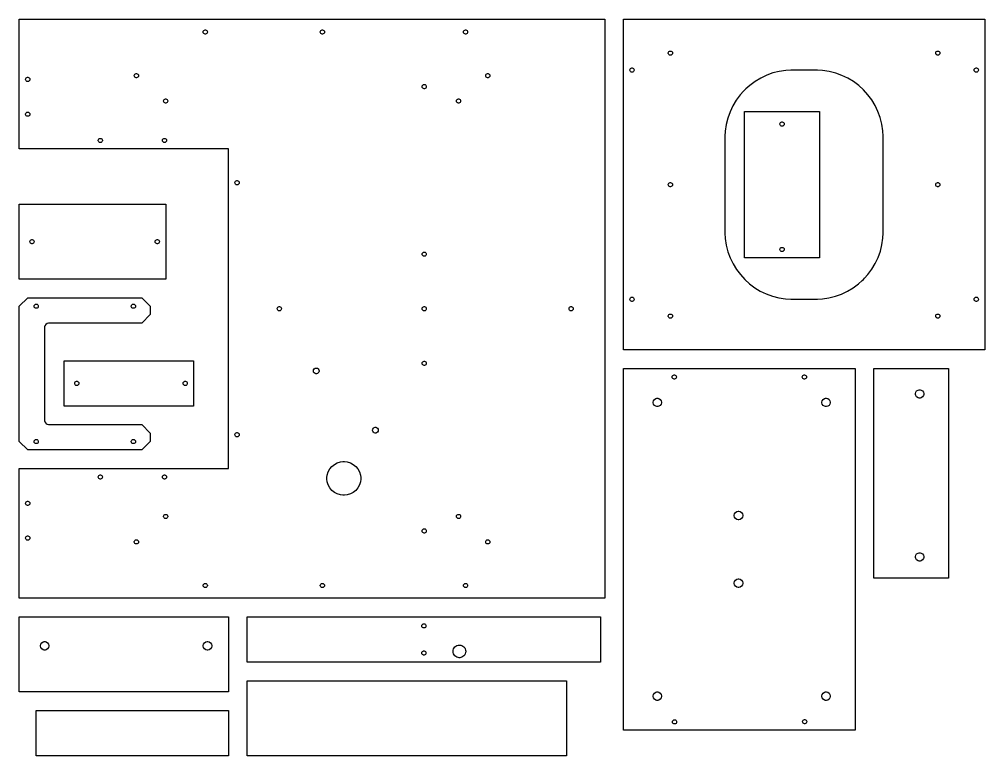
# Model space of a CAD drawing. Extents: x 0 to 28.6, y 0 to 80.4.
# Drawn here: x 0 to 28.56, y 40.99 to 62.76 of the extents above; entities that cross this region are included whole.
import ezdxf

# ---------------------------------------------------------------- set-up
doc = ezdxf.new("R2010")
doc.units = 0
doc.layers.get('0').update_dxf_attribs({"linetype": 'CONTINUOUS'})

msp = doc.modelspace()

# ---------------------------------------------------------------- linework, layer by layer
at = {"color": 0}
for points in [[(17.3244, 45.6463), (0, 45.6463), (0, 49.4769), (6.19293, 49.4769), (6.19293, 58.9257), (0, 58.9257), (0, 62.7564), (17.3244, 62.7564), (17.3244, 45.6463)], [(17.8744, 62.7564), (28.5582, 62.7564), (28.5582, 52.9828), (17.8744, 52.9828), (17.8744, 62.7564)], [(5.5, 62.4439), (5.50608, 62.4439), (5.52431, 62.439), (5.54417, 62.4257), (5.55757, 62.4058), (5.5625, 62.3876), (5.5625, 62.3814), (5.5625, 62.3754), (5.55757, 62.3571), (5.54417, 62.3374), (5.52431, 62.3239), (5.50608, 62.3189), (5.5, 62.3189), (5.49387, 62.3189), (5.47564, 62.3239), (5.45578, 62.3374), (5.44239, 62.3571), (5.4375, 62.3754), (5.4375, 62.3814), (5.4375, 62.3876), (5.44239, 62.4058), (5.45578, 62.4257), (5.47564, 62.439), (5.49387, 62.4439), (5.5, 62.4439)], [(8.96713, 62.4439), (8.97319, 62.4439), (8.99143, 62.439), (9.01129, 62.4257), (9.02468, 62.4058), (9.02963, 62.3876), (9.02963, 62.3814), (9.02963, 62.3754), (9.02468, 62.3571), (9.01129, 62.3374), (8.99143, 62.3239), (8.97319, 62.3189), (8.96713, 62.3189), (8.96099, 62.3189), (8.94276, 62.3239), (8.9229, 62.3374), (8.9095, 62.3571), (8.90463, 62.3754), (8.90463, 62.3814), (8.90463, 62.3876), (8.9095, 62.4058), (8.9229, 62.4257), (8.94276, 62.439), (8.96099, 62.4439), (8.96713, 62.4439)], [(13.2007, 62.4439), (13.2068, 62.4439), (13.225, 62.439), (13.2448, 62.4257), (13.2583, 62.4058), (13.2632, 62.3876), (13.2632, 62.3814), (13.2632, 62.3754), (13.2583, 62.3571), (13.2448, 62.3374), (13.225, 62.3239), (13.2068, 62.3189), (13.2007, 62.3189), (13.1946, 62.3189), (13.1763, 62.3239), (13.1565, 62.3374), (13.1431, 62.3571), (13.1382, 62.3754), (13.1382, 62.3814), (13.1382, 62.3876), (13.1431, 62.4058), (13.1565, 62.4257), (13.1763, 62.439), (13.1946, 62.4439), (13.2007, 62.4439)], [(19.261, 61.8189), (19.2671, 61.8189), (19.2853, 61.814), (19.3051, 61.8007), (19.3185, 61.7808), (19.3235, 61.7626), (19.3235, 61.7564), (19.3235, 61.7504), (19.3185, 61.7321), (19.3051, 61.7124), (19.2853, 61.6989), (19.2671, 61.6939), (19.261, 61.6939), (19.2549, 61.6939), (19.2367, 61.6989), (19.2168, 61.7124), (19.2033, 61.7321), (19.1985, 61.7504), (19.1985, 61.7564), (19.1985, 61.7626), (19.2033, 61.7808), (19.2168, 61.8007), (19.2367, 61.814), (19.2549, 61.8189), (19.261, 61.8189)], [(27.1717, 61.8189), (27.1778, 61.8189), (27.196, 61.814), (27.2158, 61.8007), (27.2293, 61.7808), (27.2342, 61.7626), (27.2342, 61.7564), (27.2342, 61.7504), (27.2293, 61.7321), (27.2158, 61.7124), (27.196, 61.6989), (27.1778, 61.6939), (27.1717, 61.6939), (27.1656, 61.6939), (27.1474, 61.6989), (27.1275, 61.7124), (27.114, 61.7321), (27.1092, 61.7504), (27.1092, 61.7564), (27.1092, 61.7626), (27.114, 61.7808), (27.1275, 61.8007), (27.1474, 61.814), (27.1656, 61.8189), (27.1717, 61.8189)], [(3.4649, 61.1536), (3.47097, 61.1536), (3.48921, 61.1487), (3.50906, 61.1353), (3.52246, 61.1154), (3.5274, 61.0972), (3.5274, 61.0911), (3.5274, 61.085), (3.52246, 61.0668), (3.50906, 61.0469), (3.48921, 61.0335), (3.47097, 61.0286), (3.4649, 61.0286), (3.45876, 61.0286), (3.44054, 61.0335), (3.42068, 61.0469), (3.40728, 61.0668), (3.4024, 61.085), (3.4024, 61.0911), (3.4024, 61.0972), (3.40728, 61.1154), (3.42068, 61.1353), (3.44054, 61.1487), (3.45876, 61.1536), (3.4649, 61.1536)], [(13.8596, 61.1536), (13.8657, 61.1536), (13.8839, 61.1487), (13.9038, 61.1353), (13.9172, 61.1154), (13.9221, 61.0972), (13.9221, 61.0911), (13.9221, 61.085), (13.9172, 61.0668), (13.9038, 61.0469), (13.8839, 61.0335), (13.8657, 61.0286), (13.8596, 61.0286), (13.8535, 61.0286), (13.8352, 61.0335), (13.8154, 61.0469), (13.802, 61.0668), (13.7971, 61.085), (13.7971, 61.0911), (13.7971, 61.0972), (13.802, 61.1154), (13.8154, 61.1353), (13.8352, 61.1487), (13.8535, 61.1536), (13.8596, 61.1536)], [(18.1244, 61.3189), (18.1306, 61.3189), (18.1487, 61.314), (18.1686, 61.3007), (18.1821, 61.2808), (18.1869, 61.2626), (18.1869, 61.2564), (18.1869, 61.2504), (18.1821, 61.2321), (18.1686, 61.2124), (18.1487, 61.1989), (18.1306, 61.1939), (18.1244, 61.1939), (18.1183, 61.1939), (18.1001, 61.1989), (18.0803, 61.2124), (18.0669, 61.2321), (18.0619, 61.2504), (18.0619, 61.2564), (18.0619, 61.2626), (18.0669, 61.2808), (18.0803, 61.3007), (18.1001, 61.314), (18.1183, 61.3189), (18.1244, 61.3189)], [(20.8744, 59.2564), (20.8744, 56.4828), (20.8744, 56.4317), (20.8849, 56.2783), (20.9151, 56.0797), (20.9644, 55.8881), (21.0317, 55.7043), (21.1158, 55.5296), (21.216, 55.3646), (21.3311, 55.2107), (21.4603, 55.0686), (21.6022, 54.9396), (21.7562, 54.8244), (21.9211, 54.7242), (22.096, 54.64), (22.2797, 54.5728), (22.4714, 54.5235), (22.67, 54.4932), (22.8233, 54.4828), (22.8744, 54.4828), (23.5582, 54.4828), (23.6075, 54.4828), (23.7558, 54.4926), (23.9501, 54.5215), (24.1399, 54.5693), (24.3235, 54.6351), (24.5, 54.7185), (24.6678, 54.8189), (24.8257, 54.9358), (24.9375, 55.0336), (24.9724, 55.0686), (25.0074, 55.1035), (25.1051, 55.2153), (25.2221, 55.3732), (25.3225, 55.5411), (25.4058, 55.7175), (25.4717, 55.9011), (25.5193, 56.0908), (25.5483, 56.2851), (25.5582, 56.4335), (25.5582, 56.4828), (25.5582, 59.2564), (25.5582, 59.3076), (25.5478, 59.461), (25.5175, 59.6596), (25.4682, 59.8513), (25.401, 60.035), (25.3167, 60.2099), (25.2165, 60.3747), (25.1014, 60.5286), (24.9724, 60.6707), (24.8304, 60.7997), (24.6764, 60.915), (24.5114, 61.0151), (24.3367, 61.0993), (24.1529, 61.1665), (23.9612, 61.2158), (23.7626, 61.2461), (23.6093, 61.2564), (23.5582, 61.2564), (22.8744, 61.2564), (22.8251, 61.2564), (22.6768, 61.2467), (22.4825, 61.2178), (22.2928, 61.17), (22.1092, 61.1042), (21.9326, 61.0208), (21.7649, 60.9204), (21.6069, 60.8036), (21.4953, 60.7056), (21.4603, 60.6707), (21.4254, 60.6357), (21.3274, 60.524), (21.2106, 60.3661), (21.1101, 60.1982), (21.0268, 60.0218), (20.961, 59.8381), (20.9132, 59.6485), (20.8843, 59.4542), (20.8744, 59.3058), (20.8744, 59.2564)], [(28.3082, 61.3189), (28.3143, 61.3189), (28.3325, 61.314), (28.3524, 61.3007), (28.3657, 61.2808), (28.3707, 61.2626), (28.3707, 61.2564), (28.3707, 61.2504), (28.3657, 61.2321), (28.3524, 61.2124), (28.3325, 61.1989), (28.3143, 61.1939), (28.3082, 61.1939), (28.3021, 61.1939), (28.2838, 61.1989), (28.2639, 61.2124), (28.2506, 61.2321), (28.2457, 61.2504), (28.2457, 61.2564), (28.2457, 61.2626), (28.2506, 61.2808), (28.2639, 61.3007), (28.2838, 61.314), (28.3021, 61.3189), (28.3082, 61.3189)], [(0.25, 61.0421), (0.256076, 61.0421), (0.274306, 61.0372), (0.294163, 61.0237), (0.307563, 61.0039), (0.3125, 60.9857), (0.3125, 60.9796), (0.3125, 60.9735), (0.307563, 60.9553), (0.294163, 60.9354), (0.274306, 60.9219), (0.256076, 60.9171), (0.25, 60.9171), (0.243869, 60.9171), (0.22564, 60.9219), (0.205783, 60.9354), (0.192383, 60.9553), (0.1875, 60.9735), (0.1875, 60.9796), (0.1875, 60.9857), (0.192383, 61.0039), (0.205783, 61.0237), (0.22564, 61.0372), (0.243869, 61.0421), (0.25, 61.0421)], [(11.9782, 60.8306), (11.9843, 60.8306), (12.0025, 60.8257), (12.0223, 60.8122), (12.0357, 60.7924), (12.0407, 60.7742), (12.0407, 60.7681), (12.0407, 60.7619), (12.0357, 60.7437), (12.0223, 60.7239), (12.0025, 60.7106), (11.9843, 60.7056), (11.9782, 60.7056), (11.9721, 60.7056), (11.9538, 60.7106), (11.934, 60.7239), (11.9206, 60.7437), (11.9157, 60.7619), (11.9157, 60.7681), (11.9157, 60.7742), (11.9206, 60.7924), (11.934, 60.8122), (11.9538, 60.8257), (11.9721, 60.8306), (11.9782, 60.8306)], [(4.33111, 60.4036), (4.33718, 60.4036), (4.35542, 60.3987), (4.37528, 60.3853), (4.38867, 60.3654), (4.39361, 60.3472), (4.39361, 60.3411), (4.39361, 60.335), (4.38867, 60.3168), (4.37528, 60.2969), (4.35542, 60.2835), (4.33718, 60.2786), (4.33111, 60.2786), (4.32497, 60.2786), (4.30675, 60.2835), (4.28689, 60.2969), (4.27349, 60.3168), (4.26861, 60.335), (4.26861, 60.3411), (4.26861, 60.3472), (4.27349, 60.3654), (4.28689, 60.3853), (4.30675, 60.3987), (4.32497, 60.4036), (4.33111, 60.4036)], [(12.9934, 60.4036), (12.9995, 60.4036), (13.0177, 60.3987), (13.0375, 60.3853), (13.0509, 60.3654), (13.0559, 60.3472), (13.0559, 60.3411), (13.0559, 60.335), (13.0509, 60.3168), (13.0375, 60.2969), (13.0177, 60.2835), (12.9995, 60.2786), (12.9934, 60.2786), (12.9872, 60.2786), (12.969, 60.2835), (12.9492, 60.2969), (12.9358, 60.3168), (12.9309, 60.335), (12.9309, 60.3411), (12.9309, 60.3472), (12.9358, 60.3654), (12.9492, 60.3853), (12.969, 60.3987), (12.9872, 60.4036), (12.9934, 60.4036)], [(0.25, 60.0151), (0.256076, 60.0151), (0.274306, 60.0103), (0.294163, 59.9968), (0.307563, 59.9769), (0.3125, 59.9587), (0.3125, 59.9526), (0.3125, 59.9465), (0.307563, 59.9283), (0.294163, 59.9085), (0.274306, 59.8951), (0.256076, 59.8901), (0.25, 59.8901), (0.243869, 59.8901), (0.22564, 59.8951), (0.205783, 59.9085), (0.192383, 59.9283), (0.1875, 59.9465), (0.1875, 59.9526), (0.1875, 59.9587), (0.192383, 59.9769), (0.205783, 59.9968), (0.22564, 60.0103), (0.243869, 60.0151), (0.25, 60.0151)], [(21.4558, 60.035), (23.6724, 60.035), (23.6724, 55.7043), (21.4558, 55.7043), (21.4558, 60.035)], [(22.564, 59.5975), (22.5579, 59.5975), (22.5397, 59.6025), (22.5199, 59.6158), (22.5064, 59.6357), (22.5015, 59.6539), (22.5015, 59.66), (22.5015, 59.6661), (22.5064, 59.6843), (22.5199, 59.7042), (22.5397, 59.7176), (22.5579, 59.7225), (22.564, 59.7225), (22.5701, 59.7225), (22.5883, 59.7176), (22.6082, 59.7042), (22.6215, 59.6843), (22.6265, 59.6661), (22.6265, 59.66), (22.6265, 59.6539), (22.6215, 59.6357), (22.6082, 59.6158), (22.5883, 59.6025), (22.5701, 59.5975), (22.564, 59.5975)], [(2.39762, 59.2382), (2.40369, 59.2382), (2.42193, 59.2333), (2.44179, 59.22), (2.45518, 59.2001), (2.46012, 59.1818), (2.46012, 59.1757), (2.46012, 59.1696), (2.45518, 59.1514), (2.44179, 59.1315), (2.42193, 59.1182), (2.40369, 59.1132), (2.39762, 59.1132), (2.3915, 59.1132), (2.37326, 59.1182), (2.3534, 59.1315), (2.34, 59.1514), (2.33512, 59.1696), (2.33512, 59.1757), (2.33512, 59.1818), (2.34, 59.2001), (2.3534, 59.22), (2.37326, 59.2333), (2.3915, 59.2382), (2.39762, 59.2382)], [(4.29531, 59.2382), (4.30138, 59.2382), (4.31961, 59.2333), (4.33946, 59.22), (4.35286, 59.2001), (4.35781, 59.1818), (4.35781, 59.1757), (4.35781, 59.1696), (4.35286, 59.1514), (4.33946, 59.1315), (4.31961, 59.1182), (4.30138, 59.1132), (4.29531, 59.1132), (4.28917, 59.1132), (4.27094, 59.1182), (4.25108, 59.1315), (4.23768, 59.1514), (4.23281, 59.1696), (4.23281, 59.1757), (4.23281, 59.1818), (4.23768, 59.2001), (4.25108, 59.22), (4.27094, 59.2333), (4.28917, 59.2382), (4.29531, 59.2382)], [(6.44293, 57.9882), (6.449, 57.9882), (6.46724, 57.9833), (6.48708, 57.97), (6.50049, 57.9501), (6.50543, 57.9318), (6.50543, 57.9257), (6.50543, 57.9196), (6.50049, 57.9014), (6.48708, 57.8815), (6.46724, 57.8682), (6.449, 57.8632), (6.44293, 57.8632), (6.43679, 57.8632), (6.41857, 57.8682), (6.39871, 57.8815), (6.38531, 57.9014), (6.38043, 57.9196), (6.38043, 57.9257), (6.38043, 57.9318), (6.38531, 57.9501), (6.39871, 57.97), (6.41857, 57.9833), (6.43679, 57.9882), (6.44293, 57.9882)], [(19.261, 57.9321), (19.2671, 57.9321), (19.2853, 57.9272), (19.3051, 57.9139), (19.3185, 57.894), (19.3235, 57.8757), (19.3235, 57.8696), (19.3235, 57.8636), (19.3185, 57.8453), (19.3051, 57.8254), (19.2853, 57.8121), (19.2671, 57.8071), (19.261, 57.8071), (19.2549, 57.8071), (19.2367, 57.8121), (19.2168, 57.8254), (19.2033, 57.8453), (19.1985, 57.8636), (19.1985, 57.8696), (19.1985, 57.8757), (19.2033, 57.894), (19.2168, 57.9139), (19.2367, 57.9272), (19.2549, 57.9321), (19.261, 57.9321)], [(27.1717, 57.9321), (27.1778, 57.9321), (27.196, 57.9272), (27.2158, 57.9139), (27.2293, 57.894), (27.2342, 57.8757), (27.2342, 57.8696), (27.2342, 57.8636), (27.2293, 57.8453), (27.2158, 57.8254), (27.196, 57.8121), (27.1778, 57.8071), (27.1717, 57.8071), (27.1656, 57.8071), (27.1474, 57.8121), (27.1275, 57.8254), (27.114, 57.8453), (27.1092, 57.8636), (27.1092, 57.8696), (27.1092, 57.8757), (27.114, 57.894), (27.1275, 57.9139), (27.1474, 57.9272), (27.1656, 57.9321), (27.1717, 57.9321)], [(0, 57.2935), (4.33074, 57.2935), (4.33074, 55.0769), (0, 55.0769), (0, 57.2935)], [(0.3125, 56.1851), (0.3125, 56.1913), (0.317383, 56.2096), (0.330783, 56.2294), (0.35064, 56.2428), (0.368869, 56.2476), (0.375, 56.2476), (0.381076, 56.2476), (0.399306, 56.2428), (0.419163, 56.2294), (0.432563, 56.2096), (0.4375, 56.1913), (0.4375, 56.1851), (0.4375, 56.179), (0.432563, 56.1608), (0.419163, 56.141), (0.399306, 56.1276), (0.381076, 56.1226), (0.375, 56.1226), (0.368869, 56.1226), (0.35064, 56.1276), (0.330783, 56.141), (0.317383, 56.1608), (0.3125, 56.179), (0.3125, 56.1851)], [(4.01824, 56.1851), (4.01824, 56.1913), (4.02311, 56.2096), (4.03651, 56.2294), (4.05637, 56.2428), (4.0746, 56.2476), (4.08074, 56.2476), (4.08681, 56.2476), (4.10504, 56.2428), (4.12489, 56.2294), (4.13829, 56.2096), (4.14324, 56.1913), (4.14324, 56.1851), (4.14324, 56.179), (4.13829, 56.1608), (4.12489, 56.141), (4.10504, 56.1276), (4.08681, 56.1226), (4.08074, 56.1226), (4.0746, 56.1226), (4.05637, 56.1276), (4.03651, 56.141), (4.02311, 56.1608), (4.01824, 56.179), (4.01824, 56.1851)], [(22.564, 55.8918), (22.5579, 55.8918), (22.5397, 55.8967), (22.5199, 55.9101), (22.5064, 55.93), (22.5015, 55.9482), (22.5015, 55.9543), (22.5015, 55.9604), (22.5064, 55.9786), (22.5199, 55.9985), (22.5397, 56.0119), (22.5579, 56.0168), (22.564, 56.0168), (22.5701, 56.0168), (22.5883, 56.0119), (22.6082, 55.9985), (22.6215, 55.9786), (22.6265, 55.9604), (22.6265, 55.9543), (22.6265, 55.9482), (22.6215, 55.93), (22.6082, 55.9101), (22.5883, 55.8967), (22.5701, 55.8918), (22.564, 55.8918)], [(11.9782, 55.8772), (11.9843, 55.8772), (12.0025, 55.8722), (12.0223, 55.8589), (12.0357, 55.839), (12.0407, 55.8208), (12.0407, 55.8147), (12.0407, 55.8086), (12.0357, 55.7904), (12.0223, 55.7706), (12.0025, 55.7571), (11.9843, 55.7522), (11.9782, 55.7522), (11.9721, 55.7522), (11.9538, 55.7571), (11.934, 55.7706), (11.9206, 55.7904), (11.9157, 55.8086), (11.9157, 55.8147), (11.9157, 55.8208), (11.9206, 55.839), (11.934, 55.8589), (11.9538, 55.8722), (11.9721, 55.8772), (11.9782, 55.8772)], [(0, 50.2769), (0, 54.2769), (0.25, 54.5269), (3.625, 54.5269), (3.875, 54.2769), (3.875, 54.0269), (3.625, 53.7769), (0.875, 53.7769), (0.862793, 53.7769), (0.826335, 53.7671), (0.786621, 53.7403), (0.759819, 53.7006), (0.75, 53.6642), (0.75, 53.6519), (0.75, 50.9019), (0.75, 50.89), (0.759494, 50.8542), (0.780761, 50.8194), (0.786621, 50.8135), (0.792481, 50.8076), (0.827149, 50.7865), (0.86301, 50.7769), (0.875, 50.7769), (3.625, 50.7769), (3.875, 50.5269), (3.875, 50.2769), (3.625, 50.0269), (0.25, 50.0269), (0, 50.2769)], [(0.5, 54.2144), (0.493869, 54.2144), (0.47564, 54.2193), (0.455783, 54.2328), (0.442383, 54.2526), (0.4375, 54.2708), (0.4375, 54.2769), (0.4375, 54.2831), (0.442383, 54.3012), (0.455783, 54.3211), (0.47564, 54.3346), (0.493869, 54.3394), (0.5, 54.3394), (0.506076, 54.3394), (0.524306, 54.3346), (0.544162, 54.3211), (0.557563, 54.3012), (0.5625, 54.2831), (0.5625, 54.2769), (0.5625, 54.2708), (0.557563, 54.2526), (0.544162, 54.2328), (0.524306, 54.2193), (0.506076, 54.2144), (0.5, 54.2144)], [(3.375, 54.2144), (3.36888, 54.2144), (3.35064, 54.2193), (3.33078, 54.2328), (3.31739, 54.2526), (3.3125, 54.2708), (3.3125, 54.2769), (3.3125, 54.2831), (3.31739, 54.3012), (3.33078, 54.3211), (3.35064, 54.3346), (3.36888, 54.3394), (3.375, 54.3394), (3.38108, 54.3394), (3.39931, 54.3346), (3.41917, 54.3211), (3.43257, 54.3012), (3.4375, 54.2831), (3.4375, 54.2769), (3.4375, 54.2708), (3.43257, 54.2526), (3.41917, 54.2328), (3.39931, 54.2193), (3.38108, 54.2144), (3.375, 54.2144)], [(7.69293, 54.2639), (7.699, 54.2639), (7.71724, 54.2589), (7.73708, 54.2456), (7.75049, 54.2257), (7.75543, 54.2075), (7.75543, 54.2014), (7.75543, 54.1953), (7.75049, 54.1771), (7.73708, 54.1572), (7.71724, 54.1438), (7.699, 54.1389), (7.69293, 54.1389), (7.68679, 54.1389), (7.66857, 54.1438), (7.64871, 54.1572), (7.63531, 54.1771), (7.63043, 54.1953), (7.63043, 54.2014), (7.63043, 54.2075), (7.63531, 54.2257), (7.64871, 54.2456), (7.66857, 54.2589), (7.68679, 54.2639), (7.69293, 54.2639)], [(11.9782, 54.2639), (11.9843, 54.2639), (12.0025, 54.2589), (12.0223, 54.2456), (12.0357, 54.2257), (12.0407, 54.2075), (12.0407, 54.2014), (12.0407, 54.1953), (12.0357, 54.1771), (12.0223, 54.1572), (12.0025, 54.1438), (11.9843, 54.1389), (11.9782, 54.1389), (11.9721, 54.1389), (11.9538, 54.1438), (11.934, 54.1572), (11.9206, 54.1771), (11.9157, 54.1953), (11.9157, 54.2014), (11.9157, 54.2075), (11.9206, 54.2257), (11.934, 54.2456), (11.9538, 54.2589), (11.9721, 54.2639), (11.9782, 54.2639)], [(16.3244, 54.2639), (16.3306, 54.2639), (16.3487, 54.2589), (16.3686, 54.2456), (16.3821, 54.2257), (16.3869, 54.2075), (16.3869, 54.2014), (16.3869, 54.1953), (16.3821, 54.1771), (16.3686, 54.1572), (16.3487, 54.1438), (16.3306, 54.1389), (16.3244, 54.1389), (16.3183, 54.1389), (16.3001, 54.1438), (16.2803, 54.1572), (16.2668, 54.1771), (16.2619, 54.1953), (16.2619, 54.2014), (16.2619, 54.2075), (16.2668, 54.2257), (16.2803, 54.2456), (16.3001, 54.2589), (16.3183, 54.2639), (16.3244, 54.2639)], [(18.1244, 54.5453), (18.1306, 54.5453), (18.1487, 54.5404), (18.1686, 54.5271), (18.1821, 54.5072), (18.1869, 54.4889), (18.1869, 54.4828), (18.1869, 54.4767), (18.1821, 54.4585), (18.1686, 54.4386), (18.1487, 54.4253), (18.1306, 54.4203), (18.1244, 54.4203), (18.1183, 54.4203), (18.1001, 54.4253), (18.0803, 54.4386), (18.0669, 54.4585), (18.0619, 54.4767), (18.0619, 54.4828), (18.0619, 54.4889), (18.0669, 54.5072), (18.0803, 54.5271), (18.1001, 54.5404), (18.1183, 54.5453), (18.1244, 54.5453)], [(28.3082, 54.5453), (28.3143, 54.5453), (28.3325, 54.5404), (28.3524, 54.5271), (28.3657, 54.5072), (28.3707, 54.4889), (28.3707, 54.4828), (28.3707, 54.4767), (28.3657, 54.4585), (28.3524, 54.4386), (28.3325, 54.4253), (28.3143, 54.4203), (28.3082, 54.4203), (28.3021, 54.4203), (28.2838, 54.4253), (28.2639, 54.4386), (28.2506, 54.4585), (28.2457, 54.4767), (28.2457, 54.4828), (28.2457, 54.4889), (28.2506, 54.5072), (28.2639, 54.5271), (28.2838, 54.5404), (28.3021, 54.5453), (28.3082, 54.5453)], [(19.261, 54.0453), (19.2671, 54.0453), (19.2853, 54.0404), (19.3051, 54.0271), (19.3185, 54.0072), (19.3235, 53.9889), (19.3235, 53.9828), (19.3235, 53.9767), (19.3185, 53.9585), (19.3051, 53.9386), (19.2853, 53.9253), (19.2671, 53.9203), (19.261, 53.9203), (19.2549, 53.9203), (19.2367, 53.9253), (19.2168, 53.9386), (19.2033, 53.9585), (19.1985, 53.9767), (19.1985, 53.9828), (19.1985, 53.9889), (19.2033, 54.0072), (19.2168, 54.0271), (19.2367, 54.0404), (19.2549, 54.0453), (19.261, 54.0453)], [(27.1717, 54.0453), (27.1778, 54.0453), (27.196, 54.0404), (27.2158, 54.0271), (27.2293, 54.0072), (27.2342, 53.9889), (27.2342, 53.9828), (27.2342, 53.9767), (27.2293, 53.9585), (27.2158, 53.9386), (27.196, 53.9253), (27.1778, 53.9203), (27.1717, 53.9203), (27.1656, 53.9203), (27.1474, 53.9253), (27.1275, 53.9386), (27.114, 53.9585), (27.1092, 53.9767), (27.1092, 53.9828), (27.1092, 53.9889), (27.114, 54.0072), (27.1275, 54.0271), (27.1474, 54.0404), (27.1656, 54.0453), (27.1717, 54.0453)], [(1.32628, 52.6635), (5.15701, 52.6635), (5.15701, 51.3269), (1.32628, 51.3269), (1.32628, 52.6635)], [(11.9782, 52.6504), (11.9843, 52.6504), (12.0025, 52.6456), (12.0223, 52.6322), (12.0357, 52.6124), (12.0407, 52.594), (12.0407, 52.5879), (12.0407, 52.5818), (12.0357, 52.5636), (12.0223, 52.5437), (12.0025, 52.5304), (11.9843, 52.5254), (11.9782, 52.5254), (11.9721, 52.5254), (11.9538, 52.5304), (11.934, 52.5437), (11.9206, 52.5636), (11.9157, 52.5818), (11.9157, 52.5879), (11.9157, 52.594), (11.9206, 52.6124), (11.934, 52.6322), (11.9538, 52.6456), (11.9721, 52.6504), (11.9782, 52.6504)], [(8.78369, 52.4475), (8.79194, 52.4475), (8.81668, 52.441), (8.84358, 52.4228), (8.86176, 52.3958), (8.86843, 52.3711), (8.86843, 52.3628), (8.86843, 52.3546), (8.86176, 52.3299), (8.84358, 52.3029), (8.81668, 52.2847), (8.79194, 52.2781), (8.78369, 52.2781), (8.77539, 52.2781), (8.75065, 52.2847), (8.72374, 52.3029), (8.70557, 52.3299), (8.69894, 52.3546), (8.69894, 52.3628), (8.69894, 52.3711), (8.70557, 52.3958), (8.72374, 52.4228), (8.75065, 52.441), (8.77539, 52.4475), (8.78369, 52.4475)], [(17.8744, 52.4328), (24.7257, 52.4328), (24.7257, 41.7492), (17.8744, 41.7492), (17.8744, 52.4328)], [(25.2757, 52.4328), (27.4922, 52.4328), (27.4922, 46.2399), (25.2757, 46.2399), (25.2757, 52.4328)], [(1.76378, 51.9953), (1.76378, 51.9892), (1.75885, 51.971), (1.74544, 51.9511), (1.72558, 51.9376), (1.70736, 51.9328), (1.70128, 51.9328), (1.69515, 51.9328), (1.67692, 51.9376), (1.65707, 51.9511), (1.64367, 51.971), (1.63878, 51.9892), (1.63878, 51.9953), (1.63878, 52.0014), (1.64367, 52.0196), (1.65707, 52.0394), (1.67692, 52.0528), (1.69515, 52.0578), (1.70128, 52.0578), (1.70736, 52.0578), (1.72558, 52.0528), (1.74544, 52.0394), (1.75885, 52.0196), (1.76378, 52.0014), (1.76378, 51.9953)], [(4.96951, 51.9953), (4.96951, 51.9892), (4.96457, 51.971), (4.95117, 51.9511), (4.93132, 51.9376), (4.91308, 51.9328), (4.90701, 51.9328), (4.90088, 51.9328), (4.88265, 51.9376), (4.86279, 51.9511), (4.84939, 51.971), (4.84451, 51.9892), (4.84451, 51.9953), (4.84451, 52.0014), (4.84939, 52.0196), (4.86279, 52.0394), (4.88265, 52.0528), (4.90088, 52.0578), (4.90701, 52.0578), (4.91308, 52.0578), (4.93132, 52.0528), (4.95117, 52.0394), (4.96457, 52.0196), (4.96951, 52.0014), (4.96951, 51.9953)], [(19.3119, 52.1828), (19.3119, 52.189), (19.3169, 52.2072), (19.3303, 52.2271), (19.3501, 52.2404), (19.3683, 52.2453), (19.3744, 52.2453), (19.3806, 52.2453), (19.3987, 52.2404), (19.4186, 52.2271), (19.4321, 52.2072), (19.4369, 52.189), (19.4369, 52.1828), (19.4369, 52.1768), (19.4321, 52.1585), (19.4186, 52.1386), (19.3987, 52.1253), (19.3806, 52.1203), (19.3744, 52.1203), (19.3683, 52.1203), (19.3501, 52.1253), (19.3303, 52.1386), (19.3169, 52.1585), (19.3119, 52.1768), (19.3119, 52.1828)], [(23.1632, 52.1828), (23.1632, 52.189), (23.1682, 52.2072), (23.1815, 52.2271), (23.2014, 52.2404), (23.2196, 52.2453), (23.2257, 52.2453), (23.2318, 52.2453), (23.25, 52.2404), (23.2699, 52.2271), (23.2833, 52.2072), (23.2882, 52.189), (23.2882, 52.1828), (23.2882, 52.1768), (23.2833, 52.1585), (23.2699, 52.1386), (23.25, 52.1253), (23.2318, 52.1203), (23.2257, 52.1203), (23.2196, 52.1203), (23.2014, 52.1253), (23.1815, 52.1386), (23.1682, 52.1585), (23.1632, 52.1768), (23.1632, 52.1828)], [(26.634, 51.8078), (26.6461, 51.8078), (26.6826, 51.7981), (26.7224, 51.7713), (26.7492, 51.7315), (26.759, 51.695), (26.759, 51.6828), (26.759, 51.6707), (26.7492, 51.6342), (26.7224, 51.5944), (26.6826, 51.5676), (26.6461, 51.5578), (26.634, 51.5578), (26.6218, 51.5578), (26.5853, 51.5676), (26.5456, 51.5944), (26.5187, 51.6342), (26.509, 51.6707), (26.509, 51.6828), (26.509, 51.695), (26.5187, 51.7315), (26.5456, 51.7713), (26.5853, 51.7981), (26.6218, 51.8078), (26.634, 51.8078)], [(18.7494, 51.4328), (18.7494, 51.445), (18.7593, 51.4815), (18.7861, 51.5213), (18.8258, 51.5481), (18.8624, 51.5578), (18.8744, 51.5578), (18.8867, 51.5578), (18.9231, 51.5481), (18.9629, 51.5213), (18.9896, 51.4815), (18.9994, 51.445), (18.9994, 51.4328), (18.9994, 51.4207), (18.9896, 51.3842), (18.9629, 51.3444), (18.9231, 51.3176), (18.8867, 51.3078), (18.8744, 51.3078), (18.8624, 51.3078), (18.8258, 51.3176), (18.7861, 51.3444), (18.7593, 51.3842), (18.7494, 51.4207), (18.7494, 51.4328)], [(23.741, 51.4328), (23.741, 51.445), (23.7507, 51.4815), (23.7775, 51.5213), (23.8172, 51.5481), (23.8537, 51.5578), (23.866, 51.5578), (23.8782, 51.5578), (23.9146, 51.5481), (23.9543, 51.5213), (23.9811, 51.4815), (23.991, 51.445), (23.991, 51.4328), (23.991, 51.4207), (23.9811, 51.3842), (23.9543, 51.3444), (23.9146, 51.3176), (23.8782, 51.3078), (23.866, 51.3078), (23.8537, 51.3078), (23.8172, 51.3176), (23.7775, 51.3444), (23.7507, 51.3842), (23.741, 51.4207), (23.741, 51.4328)], [(10.5337, 50.6975), (10.5419, 50.6975), (10.5667, 50.691), (10.5936, 50.6728), (10.6118, 50.6458), (10.6184, 50.6211), (10.6184, 50.6128), (10.6184, 50.6046), (10.6118, 50.5799), (10.5936, 50.5529), (10.5667, 50.5347), (10.5419, 50.5281), (10.5337, 50.5281), (10.5254, 50.5281), (10.5007, 50.5347), (10.4737, 50.5529), (10.4556, 50.5799), (10.4489, 50.6046), (10.4489, 50.6128), (10.4489, 50.6211), (10.4556, 50.6458), (10.4737, 50.6728), (10.5007, 50.691), (10.5254, 50.6975), (10.5337, 50.6975)], [(0.5, 50.2144), (0.493869, 50.2144), (0.47564, 50.2193), (0.455783, 50.2328), (0.442383, 50.2526), (0.4375, 50.2708), (0.4375, 50.2769), (0.4375, 50.2831), (0.442383, 50.3012), (0.455783, 50.3211), (0.47564, 50.3346), (0.493869, 50.3394), (0.5, 50.3394), (0.506076, 50.3394), (0.524306, 50.3346), (0.544162, 50.3211), (0.557563, 50.3012), (0.5625, 50.2831), (0.5625, 50.2769), (0.5625, 50.2708), (0.557563, 50.2526), (0.544162, 50.2328), (0.524306, 50.2193), (0.506076, 50.2144), (0.5, 50.2144)], [(3.375, 50.2144), (3.36888, 50.2144), (3.35064, 50.2193), (3.33078, 50.2328), (3.31739, 50.2526), (3.3125, 50.2708), (3.3125, 50.2769), (3.3125, 50.2831), (3.31739, 50.3012), (3.33078, 50.3211), (3.35064, 50.3346), (3.36888, 50.3394), (3.375, 50.3394), (3.38108, 50.3394), (3.39931, 50.3346), (3.41917, 50.3211), (3.43257, 50.3012), (3.4375, 50.2831), (3.4375, 50.2769), (3.4375, 50.2708), (3.43257, 50.2526), (3.41917, 50.2328), (3.39931, 50.2193), (3.38108, 50.2144), (3.375, 50.2144)], [(6.44293, 50.5394), (6.449, 50.5394), (6.46724, 50.5344), (6.48708, 50.5211), (6.50049, 50.5013), (6.50543, 50.4831), (6.50543, 50.4769), (6.50543, 50.4708), (6.50049, 50.4526), (6.48708, 50.4328), (6.46724, 50.4193), (6.449, 50.4144), (6.44293, 50.4144), (6.43679, 50.4144), (6.41857, 50.4193), (6.39871, 50.4328), (6.38531, 50.4526), (6.38043, 50.4708), (6.38043, 50.4769), (6.38043, 50.4831), (6.38531, 50.5013), (6.39871, 50.5211), (6.41857, 50.5344), (6.43679, 50.5394), (6.44293, 50.5394)], [(9.59928, 49.6865), (9.62446, 49.6865), (9.70003, 49.6764), (9.79389, 49.6472), (9.87879, 49.6013), (9.95281, 49.5401), (10.0139, 49.4661), (10.0599, 49.3812), (10.0891, 49.2874), (10.0993, 49.2118), (10.0993, 49.1865), (10.0993, 49.1614), (10.0891, 49.0858), (10.0599, 48.9919), (10.0139, 48.9069), (9.95281, 48.8331), (9.87879, 48.7719), (9.79389, 48.7258), (9.70003, 48.6967), (9.62446, 48.6865), (9.59928, 48.6865), (9.57406, 48.6865), (9.49849, 48.6967), (9.40463, 48.7258), (9.31972, 48.7719), (9.24571, 48.8331), (9.18463, 48.9069), (9.13857, 48.9919), (9.10943, 49.0858), (9.09928, 49.1614), (9.09928, 49.1865), (9.09928, 49.2118), (9.10943, 49.2874), (9.13857, 49.3812), (9.18463, 49.4661), (9.24571, 49.5401), (9.31972, 49.6013), (9.40463, 49.6472), (9.49849, 49.6764), (9.57406, 49.6865), (9.59928, 49.6865)], [(2.39762, 49.2894), (2.40369, 49.2894), (2.42193, 49.2844), (2.44179, 49.2711), (2.45518, 49.2513), (2.46012, 49.2331), (2.46012, 49.2269), (2.46012, 49.2208), (2.45518, 49.2026), (2.44179, 49.1828), (2.42193, 49.1693), (2.40369, 49.1644), (2.39762, 49.1644), (2.3915, 49.1644), (2.37326, 49.1693), (2.3534, 49.1828), (2.34, 49.2026), (2.33512, 49.2208), (2.33512, 49.2269), (2.33512, 49.2331), (2.34, 49.2513), (2.3534, 49.2711), (2.37326, 49.2844), (2.3915, 49.2894), (2.39762, 49.2894)], [(4.29531, 49.2894), (4.30138, 49.2894), (4.31961, 49.2844), (4.33946, 49.2711), (4.35286, 49.2513), (4.35781, 49.2331), (4.35781, 49.2269), (4.35781, 49.2208), (4.35286, 49.2026), (4.33946, 49.1828), (4.31961, 49.1693), (4.30138, 49.1644), (4.29531, 49.1644), (4.28917, 49.1644), (4.27094, 49.1693), (4.25108, 49.1828), (4.23768, 49.2026), (4.23281, 49.2208), (4.23281, 49.2269), (4.23281, 49.2331), (4.23768, 49.2513), (4.25108, 49.2711), (4.27094, 49.2844), (4.28917, 49.2894), (4.29531, 49.2894)], [(0.25, 48.5125), (0.256076, 48.5125), (0.274306, 48.5076), (0.294163, 48.4942), (0.307563, 48.4743), (0.3125, 48.4561), (0.3125, 48.45), (0.3125, 48.4439), (0.307563, 48.4257), (0.294163, 48.4058), (0.274306, 48.3924), (0.256076, 48.3875), (0.25, 48.3875), (0.243869, 48.3875), (0.22564, 48.3924), (0.205783, 48.4058), (0.192383, 48.4257), (0.1875, 48.4439), (0.1875, 48.45), (0.1875, 48.4561), (0.192383, 48.4743), (0.205783, 48.4942), (0.22564, 48.5076), (0.243869, 48.5125), (0.25, 48.5125)], [(4.33111, 48.124), (4.33718, 48.124), (4.35542, 48.1192), (4.37528, 48.1057), (4.38867, 48.0858), (4.39361, 48.0676), (4.39361, 48.0615), (4.39361, 48.0554), (4.38867, 48.0372), (4.37528, 48.0174), (4.35542, 48.004), (4.33718, 47.999), (4.33111, 47.999), (4.32497, 47.999), (4.30675, 48.004), (4.28689, 48.0174), (4.27349, 48.0372), (4.26861, 48.0554), (4.26861, 48.0615), (4.26861, 48.0676), (4.27349, 48.0858), (4.28689, 48.1057), (4.30675, 48.1192), (4.32497, 48.124), (4.33111, 48.124)], [(12.9934, 48.124), (12.9995, 48.124), (13.0177, 48.1192), (13.0375, 48.1057), (13.0509, 48.0858), (13.0559, 48.0676), (13.0559, 48.0615), (13.0559, 48.0554), (13.0509, 48.0372), (13.0375, 48.0174), (13.0177, 48.004), (12.9995, 47.999), (12.9934, 47.999), (12.9872, 47.999), (12.969, 48.004), (12.9492, 48.0174), (12.9358, 48.0372), (12.9309, 48.0554), (12.9309, 48.0615), (12.9309, 48.0676), (12.9358, 48.0858), (12.9492, 48.1057), (12.969, 48.1192), (12.9872, 48.124), (12.9934, 48.124)], [(21.1515, 48.091), (21.1515, 48.1032), (21.1612, 48.1396), (21.1881, 48.1793), (21.2278, 48.2061), (21.2643, 48.216), (21.2765, 48.216), (21.2886, 48.216), (21.3251, 48.2061), (21.3649, 48.1793), (21.3917, 48.1396), (21.4015, 48.1032), (21.4015, 48.091), (21.4015, 48.0789), (21.3917, 48.0424), (21.3649, 48.0026), (21.3251, 47.9758), (21.2886, 47.966), (21.2765, 47.966), (21.2643, 47.966), (21.2278, 47.9758), (21.1881, 48.0026), (21.1612, 48.0424), (21.1515, 48.0789), (21.1515, 48.091)], [(11.9782, 47.6971), (11.9843, 47.6971), (12.0025, 47.6922), (12.0223, 47.6788), (12.0357, 47.6589), (12.0407, 47.6407), (12.0407, 47.6346), (12.0407, 47.6285), (12.0357, 47.6103), (12.0223, 47.5904), (12.0025, 47.5769), (11.9843, 47.5721), (11.9782, 47.5721), (11.9721, 47.5721), (11.9538, 47.5769), (11.934, 47.5904), (11.9206, 47.6103), (11.9157, 47.6285), (11.9157, 47.6346), (11.9157, 47.6407), (11.9206, 47.6589), (11.934, 47.6788), (11.9538, 47.6922), (11.9721, 47.6971), (11.9782, 47.6971)], [(0.25, 47.4856), (0.256076, 47.4856), (0.274306, 47.4807), (0.294163, 47.4674), (0.307563, 47.4475), (0.3125, 47.4293), (0.3125, 47.4231), (0.3125, 47.4171), (0.307563, 47.3987), (0.294163, 47.379), (0.274306, 47.3656), (0.256076, 47.3606), (0.25, 47.3606), (0.243869, 47.3606), (0.22564, 47.3656), (0.205783, 47.379), (0.192383, 47.3987), (0.1875, 47.4171), (0.1875, 47.4231), (0.1875, 47.4293), (0.192383, 47.4475), (0.205783, 47.4674), (0.22564, 47.4807), (0.243869, 47.4856), (0.25, 47.4856)], [(3.4649, 47.374), (3.47097, 47.374), (3.48921, 47.3692), (3.50906, 47.3557), (3.52246, 47.3358), (3.5274, 47.3176), (3.5274, 47.3115), (3.5274, 47.3054), (3.52246, 47.2872), (3.50906, 47.2674), (3.48921, 47.254), (3.47097, 47.249), (3.4649, 47.249), (3.45876, 47.249), (3.44054, 47.254), (3.42068, 47.2674), (3.40728, 47.2872), (3.4024, 47.3054), (3.4024, 47.3115), (3.4024, 47.3176), (3.40728, 47.3358), (3.42068, 47.3557), (3.44054, 47.3692), (3.45876, 47.374), (3.4649, 47.374)], [(13.8596, 47.374), (13.8657, 47.374), (13.8839, 47.3692), (13.9038, 47.3557), (13.9172, 47.3358), (13.9221, 47.3176), (13.9221, 47.3115), (13.9221, 47.3054), (13.9172, 47.2872), (13.9038, 47.2674), (13.8839, 47.254), (13.8657, 47.249), (13.8596, 47.249), (13.8535, 47.249), (13.8352, 47.254), (13.8154, 47.2674), (13.802, 47.2872), (13.7971, 47.3054), (13.7971, 47.3115), (13.7971, 47.3176), (13.802, 47.3358), (13.8154, 47.3557), (13.8352, 47.3692), (13.8535, 47.374), (13.8596, 47.374)], [(26.634, 46.9899), (26.6461, 46.9899), (26.6826, 46.9801), (26.7224, 46.9533), (26.7492, 46.9136), (26.759, 46.8771), (26.759, 46.8649), (26.759, 46.8528), (26.7492, 46.8163), (26.7224, 46.7765), (26.6826, 46.7497), (26.6461, 46.7399), (26.634, 46.7399), (26.6218, 46.7399), (26.5853, 46.7497), (26.5456, 46.7765), (26.5187, 46.8163), (26.509, 46.8528), (26.509, 46.8649), (26.509, 46.8771), (26.5187, 46.9136), (26.5456, 46.9533), (26.5853, 46.9801), (26.6218, 46.9899), (26.634, 46.9899)], [(5.5, 46.0838), (5.50608, 46.0838), (5.52431, 46.0789), (5.54417, 46.0654), (5.55757, 46.0456), (5.5625, 46.0274), (5.5625, 46.0213), (5.5625, 46.0151), (5.55757, 45.9969), (5.54417, 45.9771), (5.52431, 45.9636), (5.50608, 45.9588), (5.5, 45.9588), (5.49387, 45.9588), (5.47564, 45.9636), (5.45578, 45.9771), (5.44239, 45.9969), (5.4375, 46.0151), (5.4375, 46.0213), (5.4375, 46.0274), (5.44239, 46.0456), (5.45578, 46.0654), (5.47564, 46.0789), (5.49387, 46.0838), (5.5, 46.0838)], [(8.96713, 46.0838), (8.97319, 46.0838), (8.99143, 46.0789), (9.01129, 46.0654), (9.02468, 46.0456), (9.02963, 46.0274), (9.02963, 46.0213), (9.02963, 46.0151), (9.02468, 45.9969), (9.01129, 45.9771), (8.99143, 45.9636), (8.97319, 45.9588), (8.96713, 45.9588), (8.96099, 45.9588), (8.94276, 45.9636), (8.9229, 45.9771), (8.9095, 45.9969), (8.90463, 46.0151), (8.90463, 46.0213), (8.90463, 46.0274), (8.9095, 46.0456), (8.9229, 46.0654), (8.94276, 46.0789), (8.96099, 46.0838), (8.96713, 46.0838)], [(13.2007, 46.0838), (13.2068, 46.0838), (13.225, 46.0789), (13.2448, 46.0654), (13.2583, 46.0456), (13.2632, 46.0274), (13.2632, 46.0213), (13.2632, 46.0151), (13.2583, 45.9969), (13.2448, 45.9771), (13.225, 45.9636), (13.2068, 45.9588), (13.2007, 45.9588), (13.1946, 45.9588), (13.1763, 45.9636), (13.1565, 45.9771), (13.1431, 45.9969), (13.1382, 46.0151), (13.1382, 46.0213), (13.1382, 46.0274), (13.1431, 46.0456), (13.1565, 46.0654), (13.1763, 46.0789), (13.1946, 46.0838), (13.2007, 46.0838)], [(21.1515, 46.091), (21.1515, 46.1032), (21.1612, 46.1396), (21.1881, 46.1793), (21.2278, 46.2061), (21.2643, 46.216), (21.2765, 46.216), (21.2886, 46.216), (21.3251, 46.2061), (21.3649, 46.1793), (21.3917, 46.1396), (21.4015, 46.1032), (21.4015, 46.091), (21.4015, 46.0789), (21.3917, 46.0424), (21.3649, 46.0026), (21.3251, 45.9758), (21.2886, 45.966), (21.2765, 45.966), (21.2643, 45.966), (21.2278, 45.9758), (21.1881, 46.0026), (21.1612, 46.0424), (21.1515, 46.0789), (21.1515, 46.091)], [(0, 45.0962), (6.19293, 45.0962), (6.19293, 42.8797), (0, 42.8797), (0, 45.0962)], [(6.74289, 45.0962), (17.1917, 45.0962), (17.1917, 43.7576), (6.74289, 43.7576), (6.74289, 45.0962)], [(11.9673, 44.891), (11.9734, 44.891), (11.9916, 44.8861), (12.0115, 44.8726), (12.0249, 44.8528), (12.0298, 44.8346), (12.0298, 44.8285), (12.0298, 44.8224), (12.0249, 44.8042), (12.0115, 44.7843), (11.9916, 44.7708), (11.9734, 44.766), (11.9673, 44.766), (11.9612, 44.766), (11.943, 44.7708), (11.9231, 44.7843), (11.9097, 44.8042), (11.9048, 44.8224), (11.9048, 44.8285), (11.9048, 44.8346), (11.9097, 44.8528), (11.9231, 44.8726), (11.943, 44.8861), (11.9612, 44.891), (11.9673, 44.891)], [(0.625, 44.2379), (0.625, 44.2501), (0.634819, 44.2867), (0.661621, 44.3264), (0.701335, 44.3532), (0.737793, 44.3629), (0.75, 44.3629), (0.762153, 44.3629), (0.798611, 44.3532), (0.838379, 44.3264), (0.865126, 44.2867), (0.875, 44.2501), (0.875, 44.2379), (0.875, 44.2257), (0.865126, 44.1893), (0.838379, 44.1496), (0.798611, 44.1228), (0.762153, 44.1129), (0.75, 44.1129), (0.737793, 44.1129), (0.701335, 44.1228), (0.661621, 44.1496), (0.634819, 44.1893), (0.625, 44.2257), (0.625, 44.2379)], [(5.44293, 44.2379), (5.44293, 44.2501), (5.45269, 44.2867), (5.47949, 44.3264), (5.51921, 44.3532), (5.55572, 44.3629), (5.56793, 44.3629), (5.58008, 44.3629), (5.61654, 44.3532), (5.65631, 44.3264), (5.68306, 44.2867), (5.69293, 44.2501), (5.69293, 44.2379), (5.69293, 44.2257), (5.68306, 44.1893), (5.65631, 44.1496), (5.61654, 44.1228), (5.58008, 44.1129), (5.56793, 44.1129), (5.55572, 44.1129), (5.51921, 44.1228), (5.47949, 44.1496), (5.45269, 44.1893), (5.44293, 44.2257), (5.44293, 44.2379)], [(11.9673, 44.0878), (11.9734, 44.0878), (11.9916, 44.0829), (12.0115, 44.0696), (12.0249, 44.0497), (12.0298, 44.0315), (12.0298, 44.0253), (12.0298, 44.0193), (12.0249, 44.001), (12.0115, 43.9811), (11.9916, 43.9678), (11.9734, 43.9628), (11.9673, 43.9628), (11.9612, 43.9628), (11.943, 43.9678), (11.9231, 43.9811), (11.9097, 44.001), (11.9048, 44.0193), (11.9048, 44.0253), (11.9048, 44.0315), (11.9097, 44.0497), (11.9231, 44.0696), (11.943, 44.0829), (11.9612, 44.0878), (11.9673, 44.0878)], [(13.0198, 44.2615), (13.0292, 44.2615), (13.0576, 44.2578), (13.0927, 44.2468), (13.1246, 44.2296), (13.1523, 44.2067), (13.1752, 44.1789), (13.1925, 44.1471), (13.2034, 44.1118), (13.2073, 44.0836), (13.2073, 44.074), (13.2073, 44.0646), (13.2034, 44.0363), (13.1925, 44.0011), (13.1752, 43.9693), (13.1523, 43.9415), (13.1246, 43.9186), (13.0927, 43.9012), (13.0576, 43.8904), (13.0292, 43.8865), (13.0198, 43.8865), (13.0103, 43.8865), (12.982, 43.8904), (12.9468, 43.9012), (12.9149, 43.9186), (12.8872, 43.9415), (12.8643, 43.9693), (12.847, 44.0011), (12.8361, 44.0363), (12.8323, 44.0646), (12.8323, 44.074), (12.8323, 44.0836), (12.8361, 44.1118), (12.847, 44.1471), (12.8643, 44.1789), (12.8872, 44.2067), (12.9149, 44.2296), (12.9468, 44.2468), (12.982, 44.2578), (13.0103, 44.2615), (13.0198, 44.2615)], [(6.74289, 43.2076), (16.1917, 43.2076), (16.1917, 40.9911), (6.74289, 40.9911), (6.74289, 43.2076)], [(18.7494, 42.7492), (18.7494, 42.7614), (18.7593, 42.7978), (18.7861, 42.8375), (18.8258, 42.8643), (18.8624, 42.8742), (18.8744, 42.8742), (18.8867, 42.8742), (18.9231, 42.8643), (18.9629, 42.8375), (18.9896, 42.7978), (18.9994, 42.7614), (18.9994, 42.7492), (18.9994, 42.7369), (18.9896, 42.7004), (18.9629, 42.6607), (18.9231, 42.6339), (18.8867, 42.6242), (18.8744, 42.6242), (18.8624, 42.6242), (18.8258, 42.6339), (18.7861, 42.6607), (18.7593, 42.7004), (18.7494, 42.7369), (18.7494, 42.7492)], [(23.741, 42.7492), (23.741, 42.7614), (23.7507, 42.7978), (23.7775, 42.8375), (23.8172, 42.8643), (23.8537, 42.8742), (23.866, 42.8742), (23.8782, 42.8742), (23.9146, 42.8643), (23.9543, 42.8375), (23.9811, 42.7978), (23.991, 42.7614), (23.991, 42.7492), (23.991, 42.7369), (23.9811, 42.7004), (23.9543, 42.6607), (23.9146, 42.6339), (23.8782, 42.6242), (23.866, 42.6242), (23.8537, 42.6242), (23.8172, 42.6339), (23.7775, 42.6607), (23.7507, 42.7004), (23.741, 42.7369), (23.741, 42.7492)], [(0.5, 42.3296), (6.19293, 42.3296), (6.19293, 40.9911), (0.5, 40.9911), (0.5, 42.3296)], [(19.3199, 41.9908), (19.3199, 41.9971), (19.3247, 42.0153), (19.3381, 42.0351), (19.3579, 42.0485), (19.3762, 42.0533), (19.3824, 42.0533), (19.3883, 42.0533), (19.4067, 42.0485), (19.4265, 42.0351), (19.4399, 42.0153), (19.4449, 41.9971), (19.4449, 41.9908), (19.4449, 41.9849), (19.4399, 41.9665), (19.4265, 41.9467), (19.4067, 41.9333), (19.3883, 41.9283), (19.3824, 41.9283), (19.3762, 41.9283), (19.3579, 41.9333), (19.3381, 41.9467), (19.3247, 41.9665), (19.3199, 41.9849), (19.3199, 41.9908)], [(23.1711, 41.9968), (23.1711, 42.0029), (23.176, 42.0211), (23.1893, 42.041), (23.2092, 42.0544), (23.2275, 42.0593), (23.2336, 42.0593), (23.2396, 42.0593), (23.2579, 42.0544), (23.2778, 42.041), (23.2911, 42.0211), (23.2961, 42.0029), (23.2961, 41.9968), (23.2961, 41.9907), (23.2911, 41.9725), (23.2778, 41.9526), (23.2579, 41.9393), (23.2396, 41.9343), (23.2336, 41.9343), (23.2275, 41.9343), (23.2092, 41.9393), (23.1893, 41.9526), (23.176, 41.9725), (23.1711, 41.9907), (23.1711, 41.9968)]]:
    msp.add_lwpolyline(points, close=True, dxfattribs=at)

doc.saveas('drawing.dxf')
